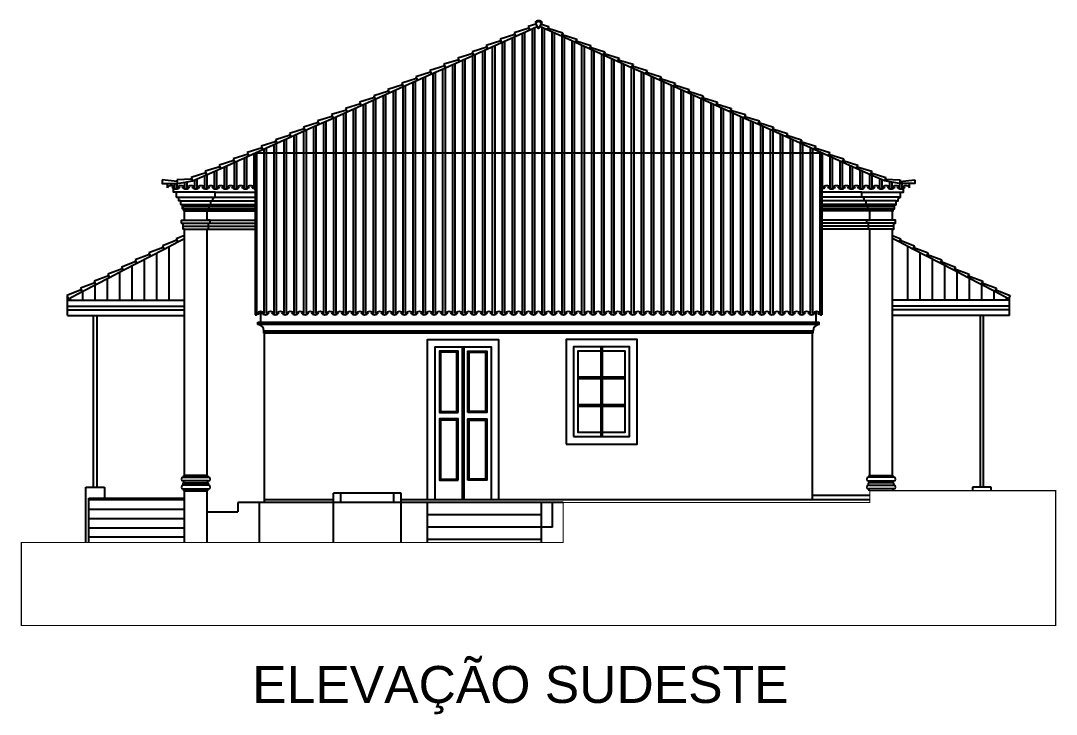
# Model space of a CAD drawing. Extents: x -6873 to 8611, y -8363 to -1732.
# Drawn here: x 6929 to 8611, y -2859 to -1732 of the extents above; entities that cross this region are included whole.
import ezdxf

# ---------------------------------------------------------------- set-up
doc = ezdxf.new("R2010")
doc.units = 0
doc.layers.add('PAREDE', color=7, linetype='CONTINUOUS')
doc.layers.add('PAREDE_FINA', color=7, linetype='CONTINUOUS')
doc.styles.add('TEXTO', font='ARIAL.TTF')

msp = doc.modelspace()

# ---------------------------------------------------------------- linework, layer by layer
at = {"layer": 'PAREDE'}
for points in [[(7182.35, -2010.66), (7177.35, -2010.66), (7177.35, -2003.71)], [(7245.35, -2010.66), (7310.35, -2010.66)], [(8295.35, -2010.66), (8230.35, -2010.66)], [(8358.35, -2010.66), (8363.35, -2010.66), (8363.35, -2003.71)], [(7182.35, -2018.66), (7310.35, -2018.66)], [(7189.35, -2024.66), (7310.35, -2024.66)], [(7189.35, -2030.66), (7310.35, -2030.66)], [(7192.35, -2033.66), (7310.35, -2033.66)], [(8358.35, -2018.66), (8230.35, -2018.66)], [(8351.35, -2024.66), (8230.35, -2024.66)], [(8351.35, -2030.66), (8230.35, -2030.66)], [(8348.35, -2033.66), (8230.35, -2033.66)], [(7194.35, -2037.66), (7310.35, -2037.66)], [(7195.35, -2040.66), (7310.35, -2040.66)], [(8346.35, -2037.66), (8230.35, -2037.66)], [(8345.35, -2040.66), (8230.35, -2040.66)], [(7190.35, -2060.66), (7310.35, -2060.66)], [(7193.35, -2065.66), (7310.35, -2065.66)], [(7195.35, -2055.66), (7310.35, -2055.66)], [(8345.35, -2055.66), (8230.35, -2055.66)], [(8350.35, -2060.66), (8230.35, -2060.66)], [(8347.35, -2065.66), (8230.35, -2065.66)], [(7195.35, -2070.66), (7310.35, -2070.66)], [(8345.35, -2070.66), (8230.35, -2070.66)], [(7319.35, -2221.66), (7319.35, -2204.52)], [(8221.35, -2221.66), (8221.35, -2204.52)], [(7314.35, -2225.66), (7314.35, -2221.66)], [(7314.35, -2221.66), (8226.35, -2221.66)], [(8226.35, -2225.66), (7314.35, -2225.66)], [(7324.35, -2239.66), (7324.35, -2235.66)], [(7324.35, -2235.66), (8216.35, -2235.66)], [(8216.35, -2239.66), (8216.35, -2235.66)], [(8226.35, -2225.66), (8226.35, -2221.66)], [(8216.35, -2239.66), (7324.35, -2239.66)], [(7325.35, -2514.66), (7325.35, -2239.66)], [(8215.35, -2509.66), (8215.35, -2239.66)], [(7194.35, -2473.66), (7194.35, -2470.66)], [(7233.35, -2470.66), (7194.35, -2470.66)], [(7233.35, -2473.66), (7233.35, -2470.66)], [(8307.35, -2470.66), (8346.35, -2470.66)], [(8307.35, -2473.66), (8307.35, -2470.66)], [(8346.35, -2473.66), (8346.35, -2470.66)], [(7193.35, -2473.66), (7234.35, -2473.66)], [(7234.35, -2479.66), (7193.35, -2479.66)], [(7193.35, -2486.66), (7193.35, -2482.66)], [(7193.35, -2482.66), (7234.35, -2482.66)], [(7234.35, -2486.66), (7193.35, -2486.66)], [(7194.35, -2482.66), (7194.35, -2479.66)], [(7233.35, -2482.66), (7233.35, -2479.66)], [(7234.35, -2486.66), (7234.35, -2482.66)], [(8347.35, -2473.66), (8306.35, -2473.66)], [(8306.35, -2479.66), (8347.35, -2479.66)], [(8347.35, -2482.66), (8306.35, -2482.66)], [(8306.35, -2486.66), (8306.35, -2482.66)], [(8306.35, -2486.66), (8347.35, -2486.66)], [(8307.35, -2482.66), (8307.35, -2479.66)], [(8346.35, -2482.66), (8346.35, -2479.66)], [(8347.35, -2486.66), (8347.35, -2482.66)], [(7193.35, -2492.66), (7234.35, -2492.66)], [(7194.35, -2495.66), (7194.35, -2492.66)], [(7194.35, -2495.66), (7233.35, -2495.66)], [(7195.35, -2579.66), (7195.35, -2495.66)], [(7232.35, -2579.66), (7232.35, -2495.66)], [(7233.35, -2495.66), (7233.35, -2492.66)], [(8215.35, -2502.66), (8308.35, -2502.66)], [(8347.35, -2492.66), (8306.35, -2492.66)], [(8307.35, -2495.66), (8307.35, -2492.66)], [(8346.35, -2495.66), (8346.35, -2492.66)], [(7325.35, -2509.66), (7437.35, -2509.66)], [(7547.35, -2509.66), (8308.35, -2509.66)]]:
    msp.add_lwpolyline(points, dxfattribs=at)
for points in [[(7195.35, -2470.66), (7195.35, -2070.66), (7193.35, -2070.66), (7193.35, -2065.66), (7193.35, -2063.66, 0.4142136), (7190.35, -2060.66), (7190.35, -2055.66), (7195.35, -2055.66), (7195.35, -2040.66), (7194.35, -2040.66), (7194.35, -2037.66), (7192.35, -2037.66), (7192.35, -2033.66, 0.4142136), (7189.35, -2030.66), (7189.35, -2024.66), (7186.35, -2024.66), (7186.35, -2022.66, 0.4142136), (7182.35, -2018.66), (7182.35, -2010.66)], [(7232.35, -2470.66), (7232.35, -2120.66), (7232.35, -2120.66), (7232.35, -2070.66), (7234.35, -2070.66), (7234.35, -2065.66), (7234.35, -2063.66, -0.4142136), (7237.35, -2060.66), (7237.35, -2055.66), (7232.35, -2055.66), (7232.35, -2040.66), (7233.35, -2040.66), (7233.35, -2037.66), (7235.35, -2037.66), (7235.35, -2033.66, -0.4142136), (7238.35, -2030.66), (7238.35, -2024.66), (7241.35, -2024.66), (7241.35, -2022.66, -0.4142136), (7245.35, -2018.66), (7245.35, -2010.66), (7182.35, -2010.66)], [(8308.35, -2470.66), (8308.35, -2120.66), (8308.35, -2120.66), (8308.35, -2070.66), (8306.35, -2070.66), (8306.35, -2065.66), (8306.35, -2063.66, 0.4142136), (8303.35, -2060.66), (8303.35, -2055.66), (8308.35, -2055.66), (8308.35, -2040.66), (8307.35, -2040.66), (8307.35, -2037.66), (8305.35, -2037.66), (8305.35, -2033.66, 0.4142136), (8302.35, -2030.66), (8302.35, -2024.66), (8299.35, -2024.66), (8299.35, -2022.66, 0.4142136), (8295.35, -2018.66), (8295.35, -2010.66), (8358.35, -2010.66)], [(8345.35, -2470.66), (8345.35, -2070.66), (8347.35, -2070.66), (8347.35, -2065.66), (8347.35, -2063.66, -0.4142136), (8350.35, -2060.66), (8350.35, -2055.66), (8345.35, -2055.66), (8345.35, -2040.66), (8346.35, -2040.66), (8346.35, -2037.66), (8348.35, -2037.66), (8348.35, -2033.66, -0.4142136), (8351.35, -2030.66), (8351.35, -2024.66), (8354.35, -2024.66), (8354.35, -2022.66, -0.4142136), (8358.35, -2018.66), (8358.35, -2010.66)]]:
    msp.add_lwpolyline(points, format="xyb", dxfattribs=at)
at = {"layer": 'PAREDE', "const_width": 2}
msp.add_lwpolyline([(8308.35, -2495.66), (8308.35, -2514.66), (7810.35, -2514.66), (7810.35, -2579.66), (7770.35, -2579.66), (6930.48, -2579.66), (6930.48, -2714.66), (7770.35, -2714.66), (8610.21, -2714.66), (8610.21, -2495.66), (8346.35, -2495.66), (8307.35, -2495.66)], dxfattribs=at)
at = {"layer": 'PAREDE'}
for centre, radius, start, end in [((7314.35, -2235.66), 10, 0, 90), ((8226.35, -2235.66), 10, 90, 180), ((7193.35, -2476.66), 3, 90, 270), ((7193.35, -2489.66), 3, 90, 270), ((7234.35, -2476.66), 3, 270, 90), ((7234.35, -2489.66), 3, 270, 90), ((8306.35, -2476.66), 3, 90, 270), ((8306.35, -2489.66), 3, 90, 270), ((8347.35, -2476.66), 3, 270, 90), ((8347.35, -2489.66), 3, 270, 90)]:
    msp.add_arc(centre, radius, start, end, dxfattribs=at)
at = {"layer": 'PAREDE_FINA'}
for points in [[(7730.81, -1751.47), (7733.27, -1756.95), (7756.08, -1746.72), (7754.85, -1743.98), (7730.81, -1751.47)], [(7766.13, -1737.34), (7753.62, -1741.24)], [(7753.62, -1741.24), (7756.08, -1746.72), (7768.35, -1741.21)], [(7760.36, -2207.7), (7760.36, -1744.8)], [(7764.21, -2207.7), (7764.21, -1743.07)], [(7764.91, -1735.26), (7766.05, -1736.44)], [(7775.09, -1736.44), (7770.35, -1744.7), (7766.05, -1736.44)], [(7787.07, -1741.24), (7784.62, -1746.72), (7772.35, -1741.21)], [(7774.57, -1737.34), (7787.07, -1741.24)], [(7776.23, -1735.26), (7775.09, -1736.44)], [(7776.49, -2207.7), (7776.49, -1743.07)], [(7780.34, -2207.7), (7780.34, -1744.8)], [(7809.88, -1751.47), (7807.43, -1756.95), (7784.62, -1746.72), (7785.85, -1743.98), (7809.88, -1751.47)], [(7685.19, -1771.93), (7687.65, -1777.41), (7710.46, -1767.18), (7709.23, -1764.44), (7685.19, -1771.93)], [(7708, -1761.7), (7710.46, -1767.18), (7733.27, -1756.95), (7732.04, -1754.21), (7708, -1761.7)], [(7715.84, -2207.7), (7715.84, -1764.76)], [(7728.11, -2207.7), (7728.11, -1759.26)], [(7731.96, -2207.7), (7731.96, -1757.53)], [(7744.24, -2207.7), (7744.24, -1752.03)], [(7748.09, -2207.7), (7748.09, -1750.3)], [(7792.61, -2207.7), (7792.61, -1750.3)], [(7796.46, -2207.7), (7796.46, -1752.03)], [(7832.7, -1761.7), (7830.24, -1767.18), (7807.43, -1756.95), (7808.66, -1754.21), (7832.7, -1761.7)], [(7808.73, -2207.7), (7808.73, -1757.53)], [(7812.59, -2207.7), (7812.59, -1759.26)], [(7824.86, -2207.7), (7824.86, -1764.76)], [(7855.51, -1771.93), (7853.05, -1777.41), (7830.24, -1767.18), (7831.47, -1764.44), (7855.51, -1771.93)], [(7662.38, -1782.16), (7664.83, -1787.63), (7687.65, -1777.41), (7686.42, -1774.67), (7662.38, -1782.16)], [(7679.74, -2207.7), (7679.74, -1780.95)], [(7683.59, -2207.7), (7683.59, -1779.22)], [(7695.86, -2207.7), (7695.86, -1773.72)], [(7699.71, -2207.7), (7699.71, -1771.99)], [(7711.99, -2207.7), (7711.99, -1766.49)], [(7828.71, -2207.7), (7828.71, -1766.49)], [(7840.98, -2207.7), (7840.98, -1771.99)], [(7844.83, -2207.7), (7844.83, -1773.72)], [(7878.32, -1782.16), (7875.86, -1787.63), (7853.05, -1777.41), (7854.28, -1774.67), (7878.32, -1782.16)], [(7857.11, -2209.37), (7857.11, -1779.22)], [(7860.96, -2207.7), (7860.96, -1780.95)], [(7616.76, -1802.62), (7619.21, -1808.09), (7642.02, -1797.86), (7640.8, -1795.13), (7616.76, -1802.62)], [(7639.57, -1792.39), (7642.02, -1797.86), (7664.83, -1787.63), (7663.61, -1784.9), (7639.57, -1792.39)], [(7647.49, -2207.7), (7647.49, -1795.41)], [(7651.34, -2207.7), (7651.34, -1793.69)], [(7663.61, -2207.7), (7663.61, -1788.18)], [(7667.46, -2207.7), (7667.46, -1786.46)], [(7873.23, -2207.7), (7873.23, -1786.46)], [(7901.13, -1792.39), (7898.67, -1797.86), (7875.86, -1787.63), (7877.09, -1784.9), (7901.13, -1792.39)], [(7877.08, -2207.7), (7877.08, -1788.18)], [(7889.36, -2207.7), (7889.36, -1793.69)], [(7893.21, -2207.7), (7893.21, -1795.41)], [(7923.94, -1802.62), (7921.49, -1808.09), (7898.67, -1797.86), (7899.9, -1795.13), (7923.94, -1802.62)], [(7571.13, -1823.08), (7573.59, -1828.55), (7596.4, -1818.32), (7595.17, -1815.59), (7571.13, -1823.08)], [(7593.94, -1812.85), (7596.4, -1818.32), (7619.21, -1808.09), (7617.98, -1805.36), (7593.94, -1812.85)], [(7602.97, -2207.7), (7602.97, -1815.38)], [(7615.24, -2207.7), (7615.24, -1809.87)], [(7619.09, -2207.7), (7619.09, -1808.15)], [(7631.37, -2207.7), (7631.37, -1802.64)], [(7635.22, -2207.7), (7635.22, -1800.92)], [(7905.48, -2207.7), (7905.48, -1800.92)], [(7909.33, -2207.7), (7909.33, -1802.64)], [(7946.75, -1812.85), (7944.3, -1818.32), (7921.49, -1808.09), (7922.71, -1805.36), (7946.75, -1812.85)], [(7921.61, -2207.7), (7921.61, -1808.15)], [(7925.46, -2207.7), (7925.46, -1809.87)], [(7937.73, -2207.7), (7937.73, -1815.38)], [(7969.56, -1823.08), (7967.11, -1828.55), (7944.3, -1818.32), (7945.53, -1815.59), (7969.56, -1823.08)], [(7548.32, -1833.31), (7550.78, -1838.78), (7573.59, -1828.55), (7572.36, -1825.81), (7548.32, -1833.31)], [(7566.87, -2207.7), (7566.87, -1831.57)], [(7570.72, -2207.7), (7570.72, -1829.84)], [(7582.99, -2207.7), (7582.99, -1824.34)], [(7586.84, -2207.7), (7586.84, -1822.61)], [(7599.12, -2207.7), (7599.12, -1817.1)], [(7941.58, -2207.7), (7941.58, -1817.1)], [(7953.86, -2207.7), (7953.86, -1822.61)], [(7957.71, -2207.7), (7957.71, -1824.34)], [(7992.38, -1833.31), (7989.92, -1838.78), (7967.11, -1828.55), (7968.34, -1825.81), (7992.38, -1833.31)], [(7969.98, -2207.7), (7969.98, -1829.84)], [(7973.83, -2207.7), (7973.83, -1831.57)], [(7502.7, -1853.77), (7505.15, -1859.24), (7527.97, -1849.01), (7526.74, -1846.27), (7502.7, -1853.77)], [(7525.51, -1843.54), (7527.97, -1849.01), (7550.78, -1838.78), (7549.55, -1836.04), (7525.51, -1843.54)], [(7534.62, -2207.7), (7534.62, -1846.03)], [(7538.47, -2207.7), (7538.47, -1844.3)], [(7550.74, -2207.7), (7550.74, -1838.8)], [(7554.59, -2207.7), (7554.59, -1837.07)], [(7986.1, -2207.7), (7986.1, -1837.07)], [(8015.19, -1843.54), (8012.73, -1849.01), (7989.92, -1838.78), (7991.15, -1836.04), (8015.19, -1843.54)], [(7989.96, -2207.7), (7989.96, -1838.8)], [(8002.23, -2207.7), (8002.23, -1844.3)], [(8006.08, -2207.7), (8006.08, -1846.03)], [(8038, -1853.77), (8035.54, -1859.24), (8012.73, -1849.01), (8013.96, -1846.27), (8038, -1853.77)], [(7479.89, -1863.99), (7482.34, -1869.47), (7505.15, -1859.24), (7503.93, -1856.5), (7479.89, -1863.99)], [(7490.1, -2207.7), (7490.1, -1865.99)], [(7502.37, -2207.7), (7502.37, -1860.49)], [(7506.22, -2207.7), (7506.22, -1858.76)], [(7518.49, -2207.7), (7518.49, -1853.26)], [(7522.34, -2207.7), (7522.34, -1851.53)], [(8018.35, -2207.7), (8018.35, -1851.53)], [(8022.2, -2207.7), (8022.2, -1853.26)], [(8034.48, -2207.7), (8034.48, -1858.76)], [(8060.81, -1863.99), (8058.35, -1869.47), (8035.54, -1859.24), (8036.77, -1856.5), (8060.81, -1863.99)], [(8038.33, -2207.7), (8038.33, -1860.49)], [(8050.6, -2207.7), (8050.6, -1865.99)], [(7434.27, -1884.45), (7436.72, -1889.93), (7459.53, -1879.7), (7458.3, -1876.96), (7434.27, -1884.45)], [(7454, -2207.7), (7454, -1882.18)], [(7457.08, -1874.22), (7459.53, -1879.7), (7482.34, -1869.47), (7481.12, -1866.73), (7457.08, -1874.22)], [(7457.85, -2207.7), (7457.85, -1880.45)], [(7470.12, -2207.7), (7470.12, -1874.95)], [(7473.97, -2207.7), (7473.97, -1873.22)], [(7486.24, -2207.7), (7486.24, -1867.72)], [(8054.45, -2207.7), (8054.45, -1867.72)], [(8083.62, -1874.22), (8081.17, -1879.7), (8058.35, -1869.47), (8059.58, -1866.73), (8083.62, -1874.22)], [(8066.73, -2207.7), (8066.73, -1873.22)], [(8070.58, -2207.7), (8070.58, -1874.95)], [(8106.43, -1884.45), (8103.98, -1889.93), (8081.17, -1879.7), (8082.39, -1876.96), (8106.43, -1884.45)], [(8082.85, -2207.7), (8082.85, -1880.45)], [(8086.7, -2207.7), (8086.7, -1882.18)], [(7388.64, -1904.91), (7391.1, -1910.39), (7413.91, -1900.16), (7412.68, -1897.42), (7388.64, -1904.91)], [(7411.45, -1894.68), (7413.91, -1900.16), (7436.72, -1889.93), (7435.49, -1887.19), (7411.45, -1894.68)], [(7421.75, -2207.7), (7421.75, -1896.64)], [(7425.6, -2207.7), (7425.6, -1894.92)], [(7437.87, -2207.7), (7437.87, -1889.41)], [(7441.72, -2207.7), (7441.72, -1887.69)], [(8098.98, -2207.7), (8098.98, -1887.69)], [(8102.83, -2207.7), (8102.83, -1889.41)], [(8129.24, -1894.68), (8126.79, -1900.16), (8103.98, -1889.93), (8105.21, -1887.19), (8129.24, -1894.68)], [(8115.1, -2207.7), (8115.1, -1894.92)], [(8118.95, -2207.7), (8118.95, -1896.64)], [(8152.06, -1904.91), (8149.6, -1910.39), (8126.79, -1900.16), (8128.02, -1897.42), (8152.06, -1904.91)], [(7365.83, -1915.14), (7368.29, -1920.62), (7391.1, -1910.39), (7389.87, -1907.65), (7365.83, -1915.14)], [(7377.22, -2207.7), (7377.22, -1916.61)], [(7389.5, -2207.7), (7389.5, -1911.1)], [(7393.35, -2207.7), (7393.35, -1909.38)], [(7405.62, -2207.7), (7405.62, -1903.87)], [(7409.47, -2207.7), (7409.47, -1902.15)], [(8131.23, -2207.7), (8131.23, -1902.15)], [(8135.08, -2207.7), (8135.08, -1903.87)], [(8147.35, -2207.7), (8147.35, -1909.38)], [(8174.87, -1915.14), (8172.41, -1920.62), (8149.6, -1910.39), (8150.83, -1907.65), (8174.87, -1915.14)], [(8151.2, -2207.7), (8151.2, -1911.1)], [(8163.47, -2207.7), (8163.47, -1916.61)], [(7320.21, -1935.6), (7322.66, -1941.07), (7345.47, -1930.85), (7344.25, -1928.11), (7320.21, -1935.6)], [(7341.12, -2209.45), (7341.12, -1932.8)], [(7343.02, -1925.37), (7345.47, -1930.85), (7368.29, -1920.62), (7367.06, -1917.88), (7343.02, -1925.37)], [(7344.97, -2207.7), (7344.97, -1931.07)], [(7357.25, -2207.7), (7357.25, -1925.57)], [(7361.1, -2207.7), (7361.1, -1923.84)], [(7373.37, -2207.7), (7373.37, -1918.33)], [(8167.32, -2207.7), (8167.32, -1918.33)], [(8197.68, -1925.37), (8195.22, -1930.85), (8172.41, -1920.62), (8173.64, -1917.88), (8197.68, -1925.37)], [(8179.6, -2207.7), (8179.6, -1923.84)], [(8183.45, -2207.7), (8183.45, -1925.57)], [(8220.49, -1935.6), (8218.03, -1941.07), (8195.22, -1930.85), (8196.45, -1928.11), (8220.49, -1935.6)], [(8195.72, -2207.7), (8195.72, -1931.07)], [(8199.57, -2207.7), (8199.57, -1932.8)], [(7274.59, -1956.06), (7277.04, -1961.53), (7299.85, -1951.3), (7298.62, -1948.57), (7274.59, -1956.06)], [(7297.4, -1945.83), (7299.85, -1951.3), (7322.66, -1941.07), (7321.44, -1938.34), (7297.4, -1945.83)], [(7308.87, -2003.11), (7308.87, -1947.26)], [(7310.35, -1946.6), (8230.35, -1946.6)], [(7310.35, -1946.6), (7310.35, -2209.66)], [(7312.73, -2207.7), (7312.73, -1945.53)], [(7325, -2207.7), (7325, -1940.03)], [(7328.85, -2207.7), (7328.85, -1938.3)], [(8211.85, -2207.7), (8211.85, -1938.3)], [(8215.7, -2207.7), (8215.7, -1940.03)], [(8243.3, -1945.83), (8240.85, -1951.3), (8218.03, -1941.07), (8219.26, -1938.34), (8243.3, -1945.83)], [(8227.97, -2207.7), (8227.97, -1945.53)], [(8230.35, -1946.6), (8230.35, -2209.66)], [(8231.82, -2003.11), (8231.82, -1947.26)], [(8266.11, -1956.06), (8263.66, -1961.53), (8240.85, -1951.3), (8242.07, -1948.57), (8266.11, -1956.06)], [(7251.77, -1966.29), (7254.23, -1971.76), (7277.04, -1961.53), (7275.81, -1958.8), (7251.77, -1966.29)], [(7264.35, -2003.11), (7264.35, -1967.22)], [(7276.63, -2003.11), (7276.63, -1961.72)], [(7280.48, -2003.11), (7280.48, -1959.99)], [(7292.75, -2003.11), (7292.75, -1954.49)], [(7296.6, -2003.11), (7296.6, -1952.76)], [(8244.1, -2003.11), (8244.1, -1952.76)], [(8247.95, -2003.11), (8247.95, -1954.49)], [(8260.22, -2003.11), (8260.22, -1959.99)], [(8288.92, -1966.29), (8286.47, -1971.76), (8263.66, -1961.53), (8264.89, -1958.8), (8288.92, -1966.29)], [(8264.07, -2003.11), (8264.07, -1961.72)], [(8276.35, -2003.11), (8276.35, -1967.22)], [(7206.15, -1986.75), (7208.61, -1992.22), (7231.42, -1981.99), (7230.19, -1979.25), (7206.15, -1986.75)], [(7228.25, -2003.11), (7228.25, -1983.41)], [(7228.96, -1976.52), (7231.42, -1981.99), (7254.23, -1971.76), (7253, -1969.03), (7228.96, -1976.52)], [(7232.1, -2003.11), (7232.1, -1981.68)], [(7244.38, -2003.11), (7244.38, -1976.18)], [(7248.23, -2003.11), (7248.23, -1974.45)], [(7260.5, -2003.11), (7260.5, -1968.95)], [(8280.2, -2003.11), (8280.2, -1968.95)], [(8311.74, -1976.52), (8309.28, -1981.99), (8286.47, -1971.76), (8287.7, -1969.03), (8311.74, -1976.52)], [(8292.47, -2003.11), (8292.47, -1974.45)], [(8296.32, -2003.11), (8296.32, -1976.18)], [(8308.59, -2003.11), (8308.59, -1981.68)], [(8334.55, -1986.75), (8332.09, -1992.22), (8309.28, -1981.99), (8310.51, -1979.25), (8334.55, -1986.75)], [(8312.45, -2003.11), (8312.45, -1983.41)], [(7158.95, -1990.35), (7158.95, -1996.35), (7183.95, -1996.35)], [(7183.44, -1993.28), (7158.95, -1990.35)], [(7167.6, -2003.11), (7167.6, -1996.35)], [(7179.88, -2003.11), (7179.88, -1996.35)], [(7207.3, -1989.3), (7182.96, -1990.43)], [(7182.96, -1990.43), (7183.95, -1996.35), (7208.61, -1992.22)], [(7183.73, -2003.11), (7183.73, -1996.35)], [(7196, -2003.11), (7196, -1994.33)], [(7199.85, -2003.11), (7199.85, -1993.69)], [(7212.13, -2003.11), (7212.13, -1990.64)], [(7215.98, -2003.11), (7215.98, -1988.92)], [(8324.72, -2003.11), (8324.72, -1988.92)], [(8328.57, -2003.11), (8328.57, -1990.64)], [(8357.74, -1990.43), (8356.75, -1996.35), (8332.09, -1992.22)], [(8333.4, -1989.3), (8357.74, -1990.43)], [(8340.84, -2003.11), (8340.84, -1993.69)], [(8344.69, -2003.11), (8344.69, -1994.33)], [(8381.75, -1990.35), (8381.75, -1996.35), (8356.75, -1996.35)], [(8356.97, -2003.11), (8356.97, -1996.35)], [(8357.26, -1993.28), (8381.75, -1990.35)], [(8360.82, -2003.11), (8360.82, -1996.35)], [(8373.09, -2003.11), (8373.09, -1996.35)], [(7195.35, -2080.87), (7181.69, -2086)], [(8345.35, -2080.87), (8359, -2086)], [(7137.32, -2109.04), (7140.08, -2114.36), (7162.27, -2102.84), (7160.89, -2100.18), (7137.32, -2109.04)], [(7159.5, -2097.52), (7162.27, -2102.84), (7184.46, -2091.33), (7183.08, -2088.66), (7159.5, -2097.52)], [(7170.35, -2185.66), (7170.35, -2098.65)], [(7181.69, -2086), (7184.46, -2091.33), (7195.35, -2085.67)], [(8359, -2086), (8356.24, -2091.33), (8345.35, -2085.67)], [(8381.19, -2097.52), (8378.43, -2102.84), (8356.24, -2091.33), (8357.62, -2088.66), (8381.19, -2097.52)], [(8370.35, -2185.66), (8370.35, -2098.65)], [(8403.38, -2109.04), (8400.62, -2114.36), (8378.43, -2102.84), (8379.81, -2100.18), (8403.38, -2109.04)], [(7115.13, -2120.56), (7117.89, -2125.88), (7140.08, -2114.36), (7138.7, -2111.7), (7115.13, -2120.56)], [(7150.35, -2185.66), (7150.35, -2109.03)], [(8390.35, -2185.66), (8390.35, -2109.03)], [(8425.57, -2120.56), (8422.81, -2125.88), (8400.62, -2114.36), (8402, -2111.7), (8425.57, -2120.56)], [(7070.75, -2143.59), (7073.52, -2148.92), (7095.7, -2137.4), (7094.32, -2134.74), (7070.75, -2143.59)], [(7092.94, -2132.08), (7095.7, -2137.4), (7117.89, -2125.88), (7116.51, -2123.22), (7092.94, -2132.08)], [(7110.35, -2185.66), (7110.35, -2129.8)], [(7130.35, -2185.66), (7130.35, -2119.42)], [(8410.35, -2185.66), (8410.35, -2119.42)], [(8447.76, -2132.08), (8444.99, -2137.4), (8422.81, -2125.88), (8424.19, -2123.22), (8447.76, -2132.08)], [(8430.35, -2185.66), (8430.35, -2129.8)], [(8469.95, -2143.59), (8467.18, -2148.92), (8444.99, -2137.4), (8446.38, -2134.74), (8469.95, -2143.59)], [(7051.33, -2160.44), (7073.52, -2148.92), (7072.13, -2146.26), (7048.56, -2155.11)], [(7070.35, -2185.66), (7070.35, -2150.56)], [(7090.35, -2185.66), (7090.35, -2140.18)], [(8450.35, -2185.66), (8450.35, -2140.18)], [(8489.37, -2160.44), (8467.18, -2148.92), (8468.56, -2146.26), (8492.13, -2155.11)], [(8470.35, -2185.66), (8470.35, -2150.56)], [(7004.19, -2178.15), (7006.95, -2183.47), (7029.14, -2171.96), (7027.76, -2169.29), (7004.19, -2178.15)], [(7026.37, -2166.63), (7029.14, -2171.96), (7051.33, -2160.44), (7049.95, -2157.78), (7026.37, -2166.63)], [(7048.56, -2155.11), (7049.95, -2157.78)], [(7050.35, -2185.66), (7050.35, -2160.95)], [(8514.32, -2166.63), (8511.56, -2171.96), (8489.37, -2160.44), (8490.75, -2157.78), (8514.32, -2166.63)], [(8490.35, -2185.66), (8490.35, -2160.95)], [(8492.13, -2155.11), (8490.75, -2157.78)], [(8536.51, -2178.15), (8533.75, -2183.47), (8511.56, -2171.96), (8512.94, -2169.29), (8536.51, -2178.15)], [(7005.35, -2210.66), (7005.35, -2180.39)], [(7005.35, -2185.66), (7195.35, -2185.66)], [(7010.35, -2185.66), (7010.35, -2181.71)], [(7030.35, -2185.66), (7030.35, -2171.33)], [(8535.35, -2185.66), (8345.35, -2185.66)], [(8510.35, -2185.66), (8510.35, -2171.33)], [(8530.35, -2185.66), (8530.35, -2181.71)], [(8535.35, -2210.66), (8535.35, -2180.39)], [(7005.35, -2195.66), (7195.35, -2195.66)], [(7005.35, -2201.66), (7195.35, -2201.66)], [(8535.35, -2195.66), (8345.35, -2195.66)], [(8535.35, -2201.66), (8345.35, -2201.66)], [(7005.35, -2210.66), (7195.35, -2210.66)], [(7047.85, -2489.66), (7047.85, -2210.66)], [(7052.85, -2210.66), (7052.85, -2489.66)], [(8535.35, -2210.66), (8345.35, -2210.66)], [(8487.85, -2210.66), (8487.85, -2489.66)], [(8492.85, -2489.66), (8492.85, -2210.66)], [(7590.35, -2509.66), (7590.35, -2249.66), (7705.35, -2249.66), (7705.35, -2509.66)], [(7602.35, -2509.66), (7602.35, -2261.66), (7693.35, -2261.66), (7693.35, -2509.66)], [(7646.85, -2509.66), (7646.85, -2261.66)], [(7648.85, -2261.66), (7648.85, -2509.66)], [(7871.85, -2268.66), (7834.35, -2268.66), (7834.35, -2400.66), (7871.85, -2400.66)], [(7871.85, -2407.66), (7871.85, -2261.66)], [(7873.85, -2261.66), (7873.85, -2407.66)], [(7873.85, -2400.66), (7911.35, -2400.66), (7911.35, -2268.66), (7873.85, -2268.66)], [(7834.35, -2310.66), (7871.85, -2310.66)], [(7871.85, -2313.66), (7834.35, -2313.66)], [(7873.85, -2310.66), (7911.35, -2310.66)], [(7911.35, -2313.66), (7873.85, -2313.66)], [(7834.35, -2355.66), (7871.85, -2355.66)], [(7871.85, -2358.66), (7834.35, -2358.66)], [(7873.85, -2355.66), (7911.35, -2355.66)], [(7911.35, -2358.66), (7873.85, -2358.66)], [(7035.35, -2579.66), (7035.35, -2489.66)], [(7035.35, -2489.66), (7065.35, -2489.66)], [(7065.35, -2489.66), (7065.35, -2507.66)], [(7437.35, -2579.66), (7437.35, -2499.66)], [(7547.35, -2499.66), (7437.35, -2499.66)], [(7449.35, -2514.66), (7449.35, -2499.66)], [(7535.35, -2514.66), (7535.35, -2499.66)], [(7547.35, -2579.66), (7547.35, -2499.66)], [(8505.35, -2489.66), (8475.35, -2489.66)], [(8475.35, -2489.66), (8475.35, -2495.66)], [(8505.35, -2495.66), (8505.35, -2489.66)], [(7040.35, -2507.66), (7195.35, -2507.66)], [(7040.35, -2579.66), (7040.35, -2507.66)], [(7040.35, -2509.66), (7195.35, -2509.66)], [(7282.35, -2514.66), (7282.35, -2529.66)], [(7810.35, -2514.66), (7282.35, -2514.66)], [(7317.35, -2579.66), (7317.35, -2514.66)], [(7590.35, -2579.66), (7590.35, -2514.66)], [(7775.35, -2579.66), (7775.35, -2514.66)], [(7793.35, -2554.66), (7793.35, -2514.66)], [(7040.35, -2525.66), (7195.35, -2525.66)], [(7232.35, -2529.66), (7282.35, -2529.66)], [(7775.35, -2534.66), (7590.35, -2534.66)], [(7040.35, -2540.66), (7195.35, -2540.66)], [(7040.35, -2555.66), (7195.35, -2555.66)], [(7793.35, -2554.66), (7590.35, -2554.66)], [(7040.35, -2570.66), (7195.35, -2570.66)], [(7775.35, -2574.66), (7590.35, -2574.66)]]:
    msp.add_lwpolyline(points, dxfattribs=at)
for points in [[(7815.35, -2419.66), (7930.35, -2419.66), (7930.35, -2249.66), (7815.35, -2249.66)], [(7639.85, -2368.66), (7639.85, -2268.66), (7609.35, -2268.66), (7609.35, -2368.66)], [(7655.85, -2368.66), (7655.85, -2268.66), (7686.35, -2268.66), (7686.35, -2368.66)], [(7827.35, -2407.66), (7918.35, -2407.66), (7918.35, -2261.66), (7827.35, -2261.66)], [(7637.85, -2366.66), (7637.85, -2270.66), (7611.35, -2270.66), (7611.35, -2366.66)], [(7657.85, -2366.66), (7657.85, -2270.66), (7684.35, -2270.66), (7684.35, -2366.66)], [(7639.85, -2478.66), (7639.85, -2378.66), (7609.35, -2378.66), (7609.35, -2478.66)], [(7637.85, -2476.66), (7637.85, -2380.66), (7611.35, -2380.66), (7611.35, -2476.66)], [(7655.85, -2478.66), (7655.85, -2378.66), (7686.35, -2378.66), (7686.35, -2478.66)], [(7657.85, -2476.66), (7657.85, -2380.66), (7684.35, -2380.66), (7684.35, -2476.66)]]:
    msp.add_lwpolyline(points, close=True, dxfattribs=at)
for centre, radius, start, end in [((7770.57, -1738.07), 6.32, 26.41268, 153.58732), ((7770.57, -1738.07), 4.8, 19.86114, 160.13886), ((7173.74, -2007.42), 7.5, 35.09066, 144.90934), ((7189.87, -2007.42), 7.5, 35.09066, 144.90934), ((7205.99, -2007.42), 7.5, 35.09066, 144.90934), ((7222.12, -2007.42), 7.5, 35.09066, 144.90934), ((7238.24, -2007.42), 7.5, 35.09066, 144.90934), ((7254.36, -2007.42), 7.5, 35.09066, 144.90934), ((7270.49, -2007.42), 7.5, 35.09066, 144.90934), ((7286.61, -2007.42), 7.5, 35.09066, 144.90934), ((7302.74, -2007.42), 7.5, 35.09066, 144.90934), ((8237.96, -2007.42), 7.5, 35.09066, 144.90934), ((8254.08, -2007.42), 7.5, 35.09066, 144.90934), ((8270.21, -2007.42), 7.5, 35.09066, 144.90934), ((8286.33, -2007.42), 7.5, 35.09066, 144.90934), ((8302.46, -2007.42), 7.5, 35.09066, 144.90934), ((8318.58, -2007.42), 7.5, 35.09066, 144.90934), ((8334.71, -2007.42), 7.5, 35.09066, 144.90934), ((8350.83, -2007.42), 7.5, 35.09066, 144.90934), ((8366.96, -2007.42), 7.5, 35.09066, 144.90934), ((7181.66, -1997.57), 7.5, 215.09066, 324.90934), ((7197.79, -1997.57), 7.5, 215.09066, 324.90934), ((7213.91, -1997.57), 7.5, 215.09066, 324.90934), ((7230.04, -1997.57), 7.5, 215.09066, 324.90934), ((7246.16, -1997.57), 7.5, 215.09066, 324.90934), ((7262.28, -1997.57), 7.5, 215.09066, 324.90934), ((7278.41, -1997.57), 7.5, 215.09066, 324.90934), ((7294.53, -1997.57), 7.5, 215.09066, 324.90934), ((7310.66, -1997.57), 7.5, 215.09066, 267.64055), ((8230.04, -1997.57), 7.5, 272.35945, 324.90934), ((8246.16, -1997.57), 7.5, 215.09066, 324.90934), ((8262.29, -1997.57), 7.5, 215.09066, 324.90934), ((8278.41, -1997.57), 7.5, 215.09066, 324.90934), ((8294.54, -1997.57), 7.5, 215.09066, 324.90934), ((8310.66, -1997.57), 7.5, 215.09066, 324.90934), ((8326.79, -1997.57), 7.5, 215.09066, 324.90934), ((8342.91, -1997.57), 7.5, 215.09066, 324.90934), ((8359.04, -1997.57), 7.5, 215.09066, 324.90934), ((7310.66, -2202.16), 7.5, 267.64055, 324.90934), ((7318.86, -2212.01), 7.5, 35.09066, 144.90934), ((7326.78, -2202.16), 7.5, 215.09066, 324.90934), ((7334.99, -2212.01), 7.5, 35.09066, 144.90934), ((7342.91, -2202.16), 7.5, 215.09066, 324.90934), ((7351.11, -2212.01), 7.5, 35.09066, 144.90934), ((7359.03, -2202.16), 7.5, 215.09066, 324.90934), ((7367.24, -2212.01), 7.5, 35.09066, 144.90934), ((7375.16, -2202.16), 7.5, 215.09066, 324.90934), ((7383.36, -2212.01), 7.5, 35.09066, 144.90934), ((7391.28, -2202.16), 7.5, 215.09066, 324.90934), ((7399.49, -2212.01), 7.5, 35.09066, 144.90934), ((7407.4, -2202.16), 7.5, 215.09066, 324.90934), ((7415.61, -2212.01), 7.5, 35.09066, 144.90934), ((7423.53, -2202.16), 7.5, 215.09066, 324.90934), ((7431.73, -2212.01), 7.5, 35.09066, 144.90934), ((7439.65, -2202.16), 7.5, 215.09066, 324.90934), ((7447.86, -2212.01), 7.5, 35.09066, 144.90934), ((7455.78, -2202.16), 7.5, 215.09066, 324.90934), ((7463.98, -2212.01), 7.5, 35.09066, 144.90934), ((7471.9, -2202.16), 7.5, 215.09066, 324.90934), ((7480.11, -2212.01), 7.5, 35.09066, 144.90934), ((7488.03, -2202.16), 7.5, 215.09066, 324.90934), ((7496.23, -2212.01), 7.5, 35.09066, 144.90934), ((7504.15, -2202.16), 7.5, 215.09066, 324.90934), ((7512.36, -2212.01), 7.5, 35.09066, 144.90934), ((7520.28, -2202.16), 7.5, 215.09066, 324.90934), ((7528.48, -2212.01), 7.5, 35.09066, 144.90934), ((7536.4, -2202.16), 7.5, 215.09066, 324.90934), ((7544.61, -2212.01), 7.5, 35.09066, 144.90934), ((7552.53, -2202.16), 7.5, 215.09066, 324.90934), ((7560.73, -2212.01), 7.5, 35.09066, 144.90934), ((7568.65, -2202.16), 7.5, 215.09066, 324.90934), ((7576.85, -2212.01), 7.5, 35.09066, 144.90934), ((7584.77, -2202.16), 7.5, 215.09066, 324.90934), ((7592.98, -2212.01), 7.5, 35.09066, 144.90934), ((7600.9, -2202.16), 7.5, 215.09066, 324.90934), ((7609.1, -2212.01), 7.5, 35.09066, 144.90934), ((7617.02, -2202.16), 7.5, 215.09066, 324.90934), ((7625.23, -2212.01), 7.5, 35.09066, 144.90934), ((7633.15, -2202.16), 7.5, 215.09066, 324.90934), ((7641.35, -2212.01), 7.5, 35.09066, 144.90934), ((7649.27, -2202.16), 7.5, 215.09066, 324.90934), ((7657.48, -2212.01), 7.5, 35.09066, 144.90934), ((7665.4, -2202.16), 7.5, 215.09066, 324.90934), ((7673.6, -2212.01), 7.5, 35.09066, 144.90934), ((7681.52, -2202.16), 7.5, 215.09066, 324.90934), ((7689.73, -2212.01), 7.5, 35.09066, 144.90934), ((7697.65, -2202.16), 7.5, 215.09066, 324.90934), ((7705.85, -2212.01), 7.5, 35.09066, 144.90934), ((7713.77, -2202.16), 7.5, 215.09066, 324.90934), ((7721.98, -2212.01), 7.5, 35.09066, 144.90934), ((7729.9, -2202.16), 7.5, 215.09066, 324.90934), ((7738.1, -2212.01), 7.5, 35.09066, 144.90934), ((7746.02, -2202.16), 7.5, 215.09066, 324.90934), ((7754.22, -2212.01), 7.5, 35.09066, 144.90934), ((7762.14, -2202.16), 7.5, 215.09066, 324.90934), ((7770.35, -2212.01), 7.5, 90, 144.90934), ((7770.35, -2212.01), 7.5, 35.09066, 90), ((7778.55, -2202.16), 7.5, 215.09066, 324.90934), ((7786.47, -2212.01), 7.5, 35.09066, 144.90934), ((7794.68, -2202.16), 7.5, 215.09066, 324.90934), ((7802.6, -2212.01), 7.5, 35.09066, 144.90934), ((7810.8, -2202.16), 7.5, 215.09066, 324.90934), ((7818.72, -2212.01), 7.5, 35.09066, 144.90934), ((7826.93, -2202.16), 7.5, 215.09066, 324.90934), ((7834.85, -2212.01), 7.5, 35.09066, 144.90934), ((7843.05, -2202.16), 7.5, 215.09066, 324.90934), ((7850.97, -2212.01), 7.5, 35.09066, 144.90934), ((7859.18, -2202.16), 7.5, 215.09066, 324.90934), ((7867.1, -2212.01), 7.5, 35.09066, 144.90934), ((7875.3, -2202.16), 7.5, 215.09066, 324.90934), ((7883.22, -2212.01), 7.5, 35.09066, 144.90934), ((7891.43, -2202.16), 7.5, 215.09066, 324.90934), ((7899.35, -2212.01), 7.5, 35.09066, 144.90934), ((7907.55, -2202.16), 7.5, 215.09066, 324.90934), ((7915.47, -2212.01), 7.5, 35.09066, 144.90934), ((7923.67, -2202.16), 7.5, 215.09066, 324.90934), ((7931.59, -2212.01), 7.5, 35.09066, 144.90934), ((7939.8, -2202.16), 7.5, 215.09066, 324.90934), ((7947.72, -2212.01), 7.5, 35.09066, 144.90934), ((7955.92, -2202.16), 7.5, 215.09066, 324.90934), ((7963.84, -2212.01), 7.5, 35.09066, 144.90934), ((7972.05, -2202.16), 7.5, 215.09066, 324.90934), ((7979.97, -2212.01), 7.5, 35.09066, 144.90934), ((7988.17, -2202.16), 7.5, 215.09066, 324.90934), ((7996.09, -2212.01), 7.5, 35.09066, 144.90934), ((8004.3, -2202.16), 7.5, 215.09066, 324.90934), ((8012.22, -2212.01), 7.5, 35.09066, 144.90934), ((8020.42, -2202.16), 7.5, 215.09066, 324.90934), ((8028.34, -2212.01), 7.5, 35.09066, 144.90934), ((8036.55, -2202.16), 7.5, 215.09066, 324.90934), ((8044.47, -2212.01), 7.5, 35.09066, 144.90934), ((8052.67, -2202.16), 7.5, 215.09066, 324.90934), ((8060.59, -2212.01), 7.5, 35.09066, 144.90934), ((8068.79, -2202.16), 7.5, 215.09066, 324.90934), ((8076.71, -2212.01), 7.5, 35.09066, 144.90934), ((8084.92, -2202.16), 7.5, 215.09066, 324.90934), ((8092.84, -2212.01), 7.5, 35.09066, 144.90934), ((8101.04, -2202.16), 7.5, 215.09066, 324.90934), ((8108.96, -2212.01), 7.5, 35.09066, 144.90934), ((8117.17, -2202.16), 7.5, 215.09066, 324.90934), ((8125.09, -2212.01), 7.5, 35.09066, 144.90934), ((8133.29, -2202.16), 7.5, 215.09066, 324.90934), ((8141.21, -2212.01), 7.5, 35.09066, 144.90934), ((8149.42, -2202.16), 7.5, 215.09066, 324.90934), ((8157.34, -2212.01), 7.5, 35.09066, 144.90934), ((8165.54, -2202.16), 7.5, 215.09066, 324.90934), ((8173.46, -2212.01), 7.5, 35.09066, 144.90934), ((8181.67, -2202.16), 7.5, 215.09066, 324.90934), ((8189.59, -2212.01), 7.5, 35.09066, 144.90934), ((8197.79, -2202.16), 7.5, 215.09066, 324.90934), ((8205.71, -2212.01), 7.5, 35.09066, 144.90934), ((8213.92, -2202.16), 7.5, 215.09066, 324.90934), ((8221.84, -2212.01), 7.5, 35.09066, 144.90934), ((8230.04, -2202.16), 7.5, 215.09066, 272.35945)]:
    msp.add_arc(centre, radius, start, end, dxfattribs=at)

# ---------------------------------------------------------------- texts
at = {"layer": 'PAREDE_FINA', "style": 'TEXTO'}
msp.add_text('ELEVAÇÃO SUDESTE', height=60, dxfattribs=at).set_placement((7305.42, -2840.41))

doc.saveas('drawing.dxf')
